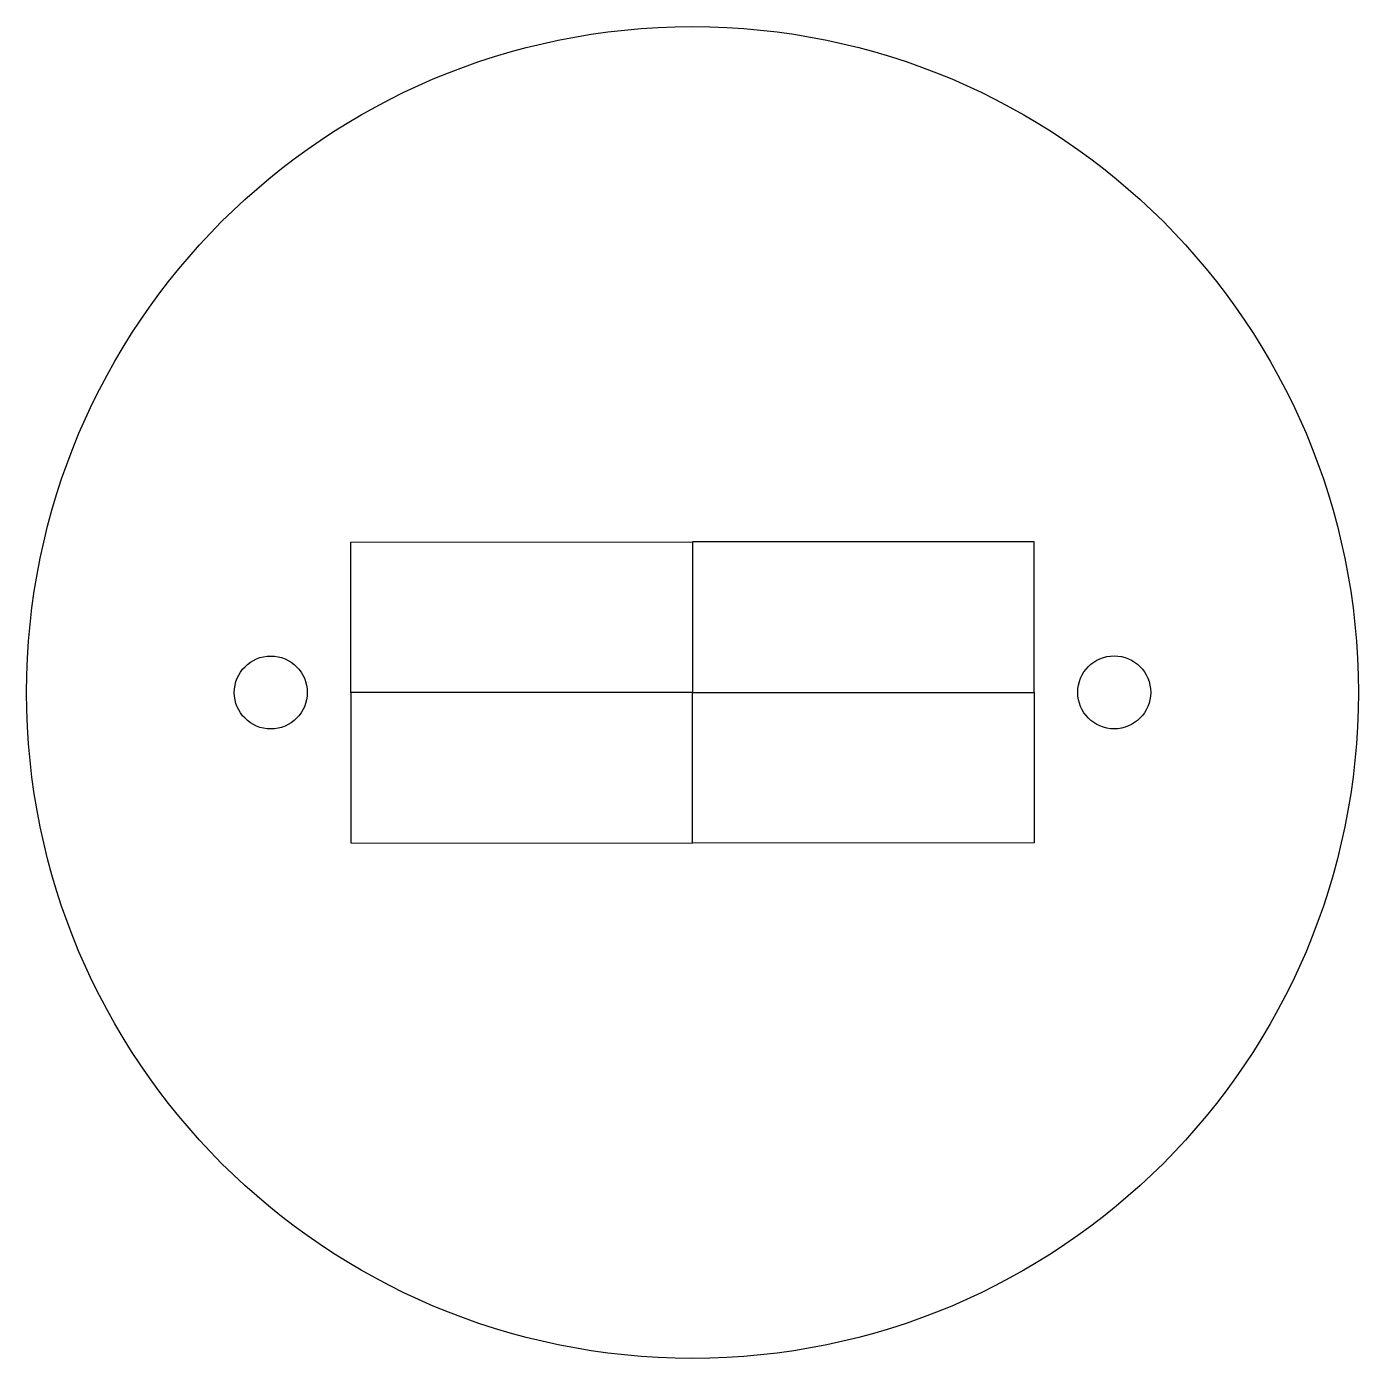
# Model space of a CAD drawing. Header units: inches. Extents: x -1.15 to 1.15, y -1.15 to 1.15.
import ezdxf

# ---------------------------------------------------------------- set-up
doc = ezdxf.new("R2010")
doc.units = ezdxf.units.IN
doc.header["$MEASUREMENT"] = 0

msp = doc.modelspace()

# ---------------------------------------------------------------- linework, layer by layer
for points in [[(0, 0), (-0.59, -0.0002), (-0.5901, 0.2598), (-0.0001, 0.26)], [(0, 0), (0.59, 0), (0.59, 0.26), (0, 0.26)], [(0, 0), (-0.59, 0.0003), (-0.5901, -0.2597), (-0.0001, -0.26)], [(0, 0), (0.59, 0.0005), (0.5902, -0.2595), (0.0002, -0.26)]]:
    msp.add_lwpolyline(points, close=True)
for centre, radius in [((0, 0), 1.15), ((-0.7283, 0), 0.063), ((0.7283, 0.0002), 0.063)]:
    msp.add_circle(centre, radius)

doc.saveas('drawing.dxf')
